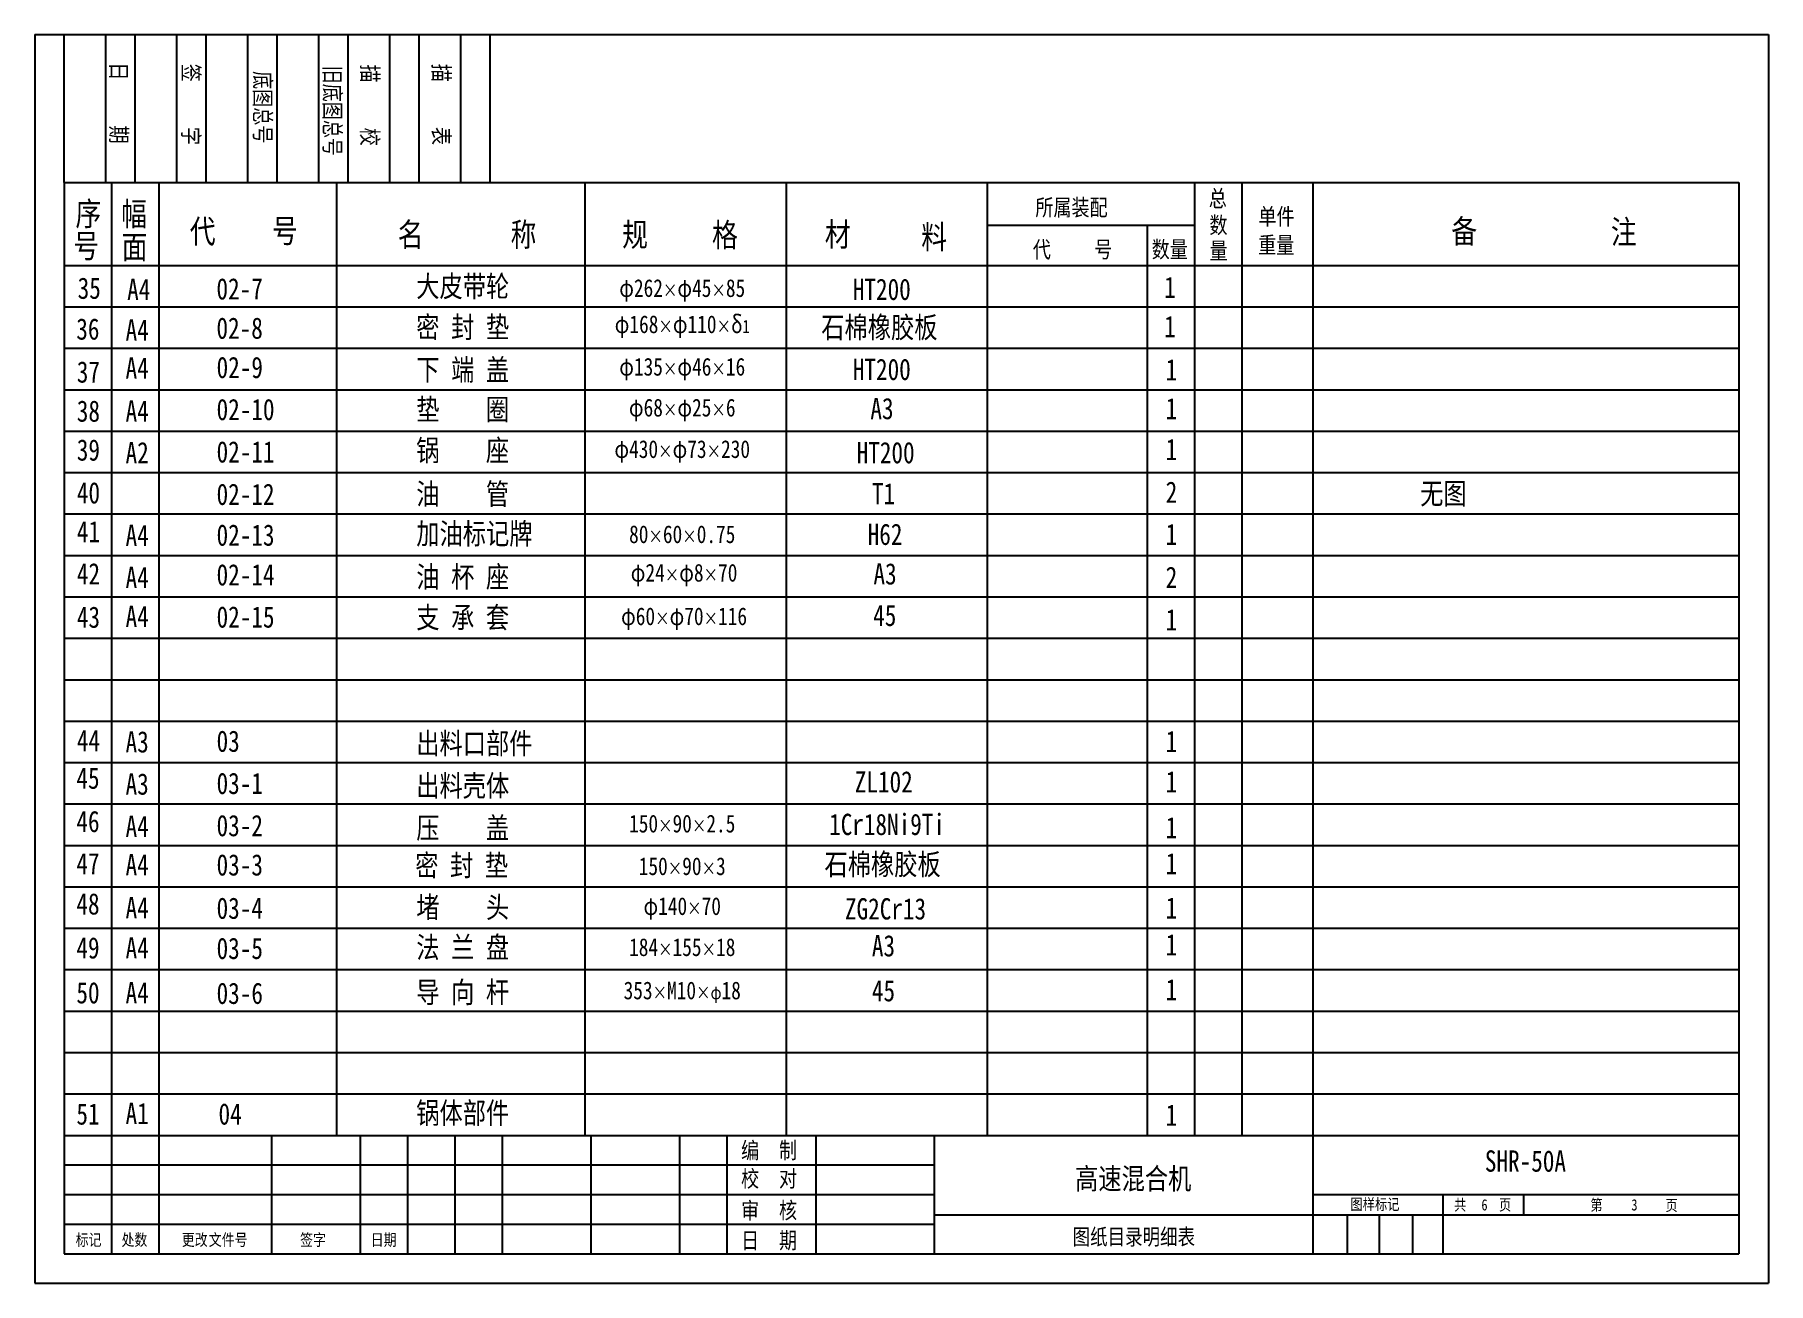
# Model space of a CAD drawing. Extents: x 196 to 489, y 195 to 406.
import ezdxf

# ---------------------------------------------------------------- set-up
doc = ezdxf.new("R2010")
doc.units = 0
doc.header["$LTSCALE"] = 10.5
doc.header["$MEASUREMENT"] = 0
doc.layers.get('0').update_dxf_attribs({"color": 2, "linetype": 'CONTINUOUS'})
doc.layers.add('SMPEN_THICK', color=7, linetype='CONTINUOUS')
doc.styles.add('HZDX', font='simsun.ttf', dxfattribs={"width": 0.8, "height": 5.5})

msp = doc.modelspace()

# ---------------------------------------------------------------- linework, layer by layer
at = {"layer": 'SMPEN_THICK'}
for p, q in [((196, 406.49), (196, 195.49)), ((196, 406.49), (489, 406.49)), ((201, 381.49), (201, 406.49)), ((208, 381.49), (208, 406.49)), ((213, 381.49), (213, 406.49)), ((220, 381.49), (220, 406.49)), ((225, 381.49), (225, 406.49)), ((232, 381.49), (232, 406.49)), ((237, 381.49), (237, 406.49)), ((244, 381.49), (244, 406.49)), ((249, 381.49), (249, 406.49)), ((256, 381.49), (256, 406.49)), ((261, 381.49), (261, 406.49)), ((268, 381.49), (268, 406.49)), ((273, 381.49), (273, 406.49)), ((489, 406.49), (489, 195.49)), ((201, 381.49), (484, 381.49)), ((201, 381.49), (201, 200.49)), ((209, 381.49), (209, 200.49)), ((217, 381.49), (217, 220.49)), ((247, 381.49), (247, 220.49)), ((289, 381.49), (289, 220.49)), ((323, 381.49), (323, 220.49)), ((357, 381.49), (357, 220.49)), ((392, 381.49), (392, 220.49)), ((400, 381.49), (400, 220.49)), ((412, 381.49), (412, 200.49)), ((484, 381.49), (484, 200.49)), ((357, 374.3), (392, 374.3)), ((384, 374.3), (384, 220.49)), ((201, 367.49), (484, 367.49)), ((201, 362.69), (201, 200.49)), ((201, 360.49), (484, 360.49)), ((201, 353.49), (484, 353.49)), ((201, 346.49), (484, 346.49)), ((201, 339.49), (484, 339.49)), ((201, 332.49), (484, 332.49)), ((201, 325.49), (484, 325.49)), ((201, 318.49), (484, 318.49)), ((201, 311.49), (400, 311.49)), ((400, 311.49), (484, 311.49)), ((201, 304.49), (400, 304.49)), ((201, 304.42), (201, 200.49)), ((400, 304.49), (484, 304.49)), ((201, 297.49), (400, 297.49)), ((400, 297.49), (484, 297.49)), ((201, 290.49), (484, 290.49)), ((201, 283.49), (400, 283.49)), ((400, 283.49), (484, 283.49)), ((201, 276.49), (484, 276.49)), ((201, 269.49), (484, 269.49)), ((201, 262.49), (484, 262.49)), ((201, 255.49), (484, 255.49)), ((201, 248.49), (484, 248.49)), ((201, 241.49), (484, 241.49)), ((201, 234.49), (484, 234.49)), ((201, 227.49), (484, 227.49)), ((201, 220.49), (484, 220.49)), ((217, 220.49), (217, 200.49)), ((236, 220.49), (236, 200.49)), ((251, 220.49), (251, 200.49)), ((259, 220.49), (259, 200.49)), ((267, 220.49), (267, 200.49)), ((275, 220.49), (275, 200.49)), ((290, 220.49), (290, 200.49)), ((305, 220.49), (305, 200.49)), ((313, 220.49), (313, 200.49)), ((328, 220.49), (328, 200.49)), ((348, 220.49), (348, 200.49)), ((201, 215.49), (348, 215.49)), ((201, 210.49), (348, 210.49)), ((412, 210.49), (484, 210.49)), ((434, 210.49), (434, 200.49)), ((447.64, 210.49), (447.64, 207.09)), ((201, 205.49), (348, 205.49)), ((348, 207.08), (412, 207.08)), ((412, 207.08), (484, 207.08)), ((417.8, 207.08), (417.8, 200.49)), ((423.25, 207.08), (423.25, 200.49)), ((428.88, 207.08), (428.88, 200.49)), ((201, 200.49), (484, 200.49)), ((196, 195.49), (489, 195.49))]:
    msp.add_line(p, q, dxfattribs=at)

# ---------------------------------------------------------------- texts
at = {"color": 2, "linetype": 'BYBLOCK', "char_height": 3, "attachment_point": 5, "style": 'HZDX'}
for s, insert in [('φ262\\H2.25;×\\H3;φ45\\H2.25;×\\H3;85', (305.44, 363.26)), ('φ168\\H2.25;×\\H3;φ110\\H2.25;×\\H3;δ\\H2.25;1', (305.44, 357.15)), ('φ135\\H2.25;×\\H3;φ46\\H2.25;×\\H3;16', (305.44, 349.97)), ('φ68\\H2.25;×\\H3;φ25\\H2.25;×\\H3;6', (305.44, 343.06)), ('φ430\\H2.25;×\\H3;φ73\\H2.25;×\\H3;230', (305.44, 336.05)), ('80\\H2.25;×\\H3;60\\H2.25;×\\H3;0.75', (305.44, 322.05)), ('φ24\\H2.25;×\\H3;φ8\\H2.25;×\\H3;70', (305.75, 315.16)), ('φ60\\H2.25;×\\H3;φ70\\H2.25;×\\H3;116', (305.75, 307.8)), ('150\\H2.25;×\\H3;90\\H2.25;×\\H3;2.5', (305.44, 273.15)), ('150\\H2.25;×\\H3;90\\H2.25;×\\H3;3', (305.44, 265.95)), ('φ140\\H2.25;×\\H3;70', (305.44, 258.82)), ('184\\H2.25;×\\H3;155\\H2.25;×\\H3;18', (305.44, 252.27)), ('353\\H2.25;×\\H3;M10\\H2.25;×φ\\H3;18', (305.44, 244.68))]:
    msp.add_mtext(s, dxfattribs=dict(at, insert=insert))
at = {"layer": 'SMPEN_THICK', "style": 'HZDX', "width": 0.8}
for s, p in [('签     字', (221.02, 401.57)), ('描     表', (263.31, 401.57)), ('日     期', (208.83, 401.82)), ('底图总号', (233.15, 400.33)), ('旧底图总号', (244.93, 401.26)), ('描     校', (251.25, 401.44))]:
    msp.add_text(s, height=2.8, rotation=270, dxfattribs=at).set_placement(p)
for s, height, p in [('序', 4, (202.89, 374.23)), ('幅', 4, (210.61, 374.18)), ('所属装配', 2.8, (365.12, 375.9)), ('总', 2.8, (394.42, 377.41)), ('代', 4, (222.21, 371.25)), ('号', 4, (236.11, 371.34)), ('名', 4, (257.35, 370.71)), ('称', 4, (276.43, 370.71)), ('规', 4, (295.28, 370.71)), ('格', 4, (310.48, 370.64)), ('材', 4, (329.54, 370.73)), ('数', 2.8, (394.54, 372.91)), ('单件', 2.8, (402.83, 374.36)), ('备', 4, (435.42, 371.25)), ('注', 4, (462.39, 371.15)), ('号', 4, (202.52, 368.79)), ('面', 4, (210.7, 368.6)), ('料', 4, (345.84, 370.28)), ('重量', 2.8, (402.78, 369.55)), ('代', 2.8, (364.69, 368.78)), ('号', 2.8, (375.08, 368.81)), ('数量', 2.8, (384.78, 368.8)), ('量', 2.8, (394.57, 368.59)), ('大皮带轮', 3.6, (260.49, 362.17)), ('35', 3.6, (203.26, 361.85)), ('A4', 3.6, (211.63, 361.63)), ('02-7', 3.6, (226.72, 361.74)), ('HT200', 3.6, (334.27, 361.66)), ('1', 3.6, (386.88, 362)), ('36', 3.6, (203.03, 354.95)), ('A4', 3.6, (211.36, 354.79)), ('02-8', 3.6, (226.72, 355.1)), ('密 封 垫', 3.6, (260.49, 355.26)), ('石棉橡胶板', 3.6, (328.94, 355.24)), ('1', 3.6, (386.88, 355.37)), ('A4', 3.6, (211.36, 348.38)), ('02-9', 3.6, (226.74, 348.46)), ('下 端 盖', 3.6, (260.49, 348.07)), ('HT200', 3.6, (334.27, 348.13)), ('37', 3.6, (203.12, 347.69)), ('1', 3.6, (387.14, 348.07)), ('38', 3.6, (203.12, 341.08)), ('A4', 3.6, (211.36, 341.09)), ('02-10', 3.6, (226.74, 341.35)), ('垫    圈', 3.6, (260.49, 341.35)), ('A3', 3.6, (337.24, 341.51)), ('1', 3.6, (387.14, 341.5)), ('39', 3.6, (203.12, 334.51)), ('A2', 3.6, (211.36, 334.05)), ('02-11', 3.6, (226.74, 334.19)), ('锅    座', 3.6, (260.49, 334.45)), ('HT200', 3.6, (334.92, 334.06)), ('1', 3.6, (387.14, 334.6)), ('油    管', 3.6, (260.49, 327.08)), ('40', 3.6, (203.13, 327.27)), ('02-12', 3.6, (226.74, 327.02)), ('T1', 3.6, (337.5, 327.12)), ('2', 3.6, (387.14, 327.38)), ('无图', 3.6, (430.16, 327.14)), ('41', 3.6, (203.13, 320.71)), ('A4', 3.6, (211.36, 320.1)), ('02-13', 3.6, (226.74, 320.13)), ('加油标记牌', 3.6, (260.49, 320.37)), ('H62', 3.6, (336.78, 320.26)), ('1', 3.6, (387.14, 320.25)), ('42', 3.6, (203.13, 313.59)), ('A4', 3.6, (211.36, 312.98)), ('02-14', 3.6, (226.74, 313.42)), ('油 杯 座', 3.6, (260.49, 313.07)), ('A3', 3.6, (337.76, 313.58)), ('2', 3.6, (387.14, 313)), ('43', 3.6, (203.13, 306.26)), ('A4', 3.6, (211.36, 306.38)), ('02-15', 3.6, (226.74, 306.29)), ('支 承 套', 3.6, (260.49, 306.2)), ('45', 3.6, (337.71, 306.56)), ('1', 3.6, (387.14, 305.82)), ('44', 3.6, (203.13, 285.41)), ('A3', 3.6, (211.36, 285.19)), ('03', 3.6, (226.74, 285.3)), ('出料口部件', 3.6, (260.49, 284.91)), ('1', 3.6, (387.14, 285.26)), ('45', 3.6, (203.05, 279.05)), ('A3', 3.6, (211.36, 278.06)), ('03-1', 3.6, (226.74, 278.17)), ('出料壳体', 3.6, (260.49, 277.78)), ('ZL102', 3.6, (334.6, 278.43)), ('1', 3.6, (387.14, 278.44)), ('46', 3.6, (203.05, 271.73)), ('A4', 3.6, (211.36, 270.93)), ('03-2', 3.6, (226.74, 271.04)), ('压    盖', 3.6, (260.49, 270.65)), ('1Cr18Ni9Ti', 3.6, (330.26, 271.24)), ('1', 3.6, (387.14, 270.69)), ('47', 3.6, (203.05, 264.62)), ('A4', 3.6, (211.36, 264.42)), ('03-3', 3.6, (226.74, 264.4)), ('密 封 垫', 3.6, (260.31, 264.32)), ('石棉橡胶板', 3.6, (329.48, 264.5)), ('1', 3.6, (387.14, 264.61)), ('48', 3.6, (203.05, 257.81)), ('堵    头', 3.6, (260.49, 257.25)), ('A4', 3.6, (211.36, 257.17)), ('03-4', 3.6, (226.74, 257.08)), ('ZG2Cr13', 3.6, (332.94, 256.97)), ('1', 3.6, (387.14, 257.12)), ('49', 3.6, (203.05, 250.38)), ('A4', 3.6, (211.36, 250.38)), ('03-5', 3.6, (226.74, 250.29)), ('法 兰 盘', 3.6, (260.49, 250.47)), ('A3', 3.6, (337.49, 250.73)), ('1', 3.6, (387.14, 250.9)), ('50', 3.6, (203.05, 242.79)), ('A4', 3.6, (211.36, 242.79)), ('03-6', 3.6, (226.74, 242.7)), ('导 向 杆', 3.6, (260.49, 242.88)), ('45', 3.6, (337.49, 243.14)), ('1', 3.6, (387.14, 243.31)), ('51', 3.6, (203.05, 222.31)), ('A1', 3.6, (211.36, 222.39)), ('04', 3.6, (227.07, 222.31)), ('锅体部件', 3.6, (260.49, 222.48)), ('1', 3.6, (387.14, 222.12)), ('编', 2.8, (315.38, 216.54)), ('制', 2.8, (321.8, 216.57)), ('SHR-50A', 3.6, (441.09, 214.35)), ('校', 2.8, (315.38, 211.77)), ('对', 2.8, (321.8, 211.79)), ('高速混合机', 3.6, (371.84, 211.38)), ('审', 2.8, (315.38, 206.4)), ('核', 2.8, (321.8, 206.42)), ('图样标记', 1.9, (418.37, 207.89)), ('共', 1.9, (435.89, 207.8)), ('6', 1.9, (440.51, 207.8)), ('页', 1.9, (443.48, 207.8)), ('第', 1.9, (458.92, 207.78)), ('3', 1.9, (465.85, 207.8)), ('页', 1.9, (471.61, 207.71)), ('图纸目录明细表', 2.71, (371.41, 201.99)), ('标记', 2, (202.92, 201.84)), ('处数', 2, (210.68, 201.84)), ('更改', 2, (220.86, 201.84)), ('文件号', 2, (225.43, 201.84)), ('签字', 2, (240.85, 201.84)), ('日期', 2, (252.8, 201.84)), ('日', 2.8, (315.38, 201.33)), ('期', 2.8, (321.8, 201.36))]:
    msp.add_text(s, height=height, dxfattribs=at).set_placement(p)

doc.saveas('drawing.dxf')
